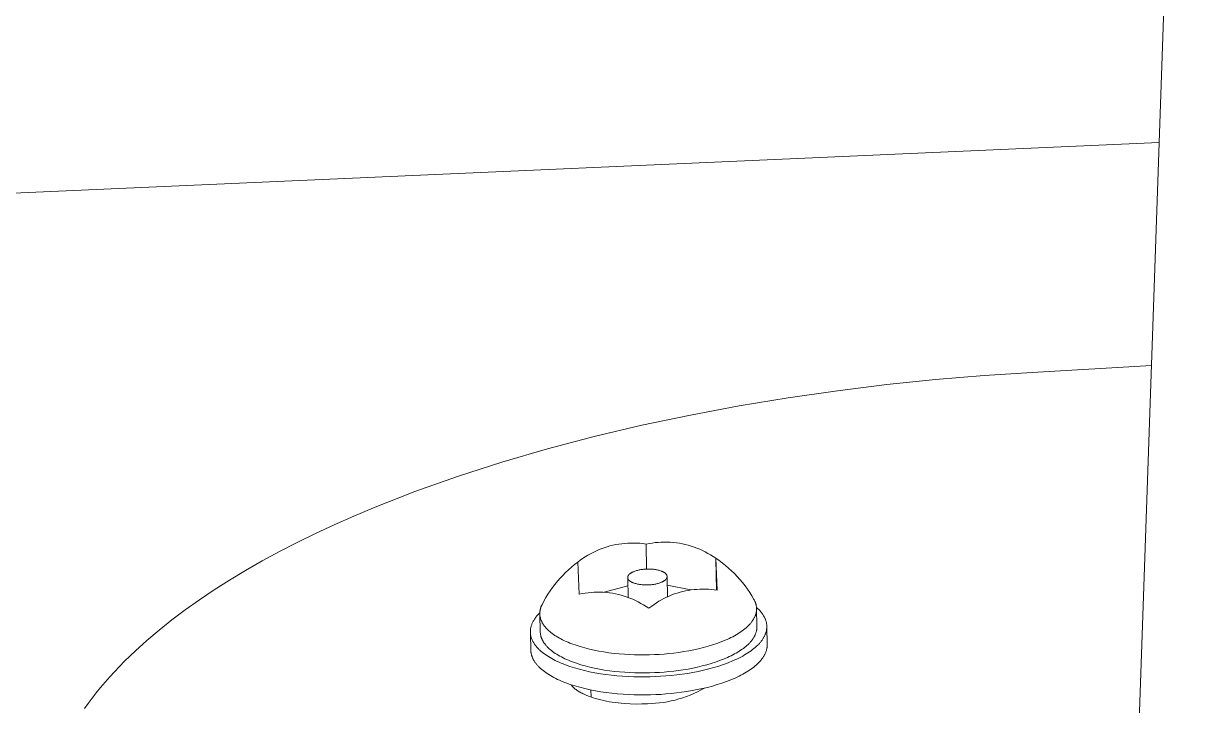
# Model space of a CAD drawing. Header units: millimetres. Extents: x 492 to 7139, y 278 to 5201.
# Drawn here: x 6193.2 to 6249.3, y 2867.3 to 2900.1 of the extents above; entities that cross this region are included whole.
import ezdxf

# ---------------------------------------------------------------- set-up
doc = ezdxf.new("R2010")
doc.units = ezdxf.units.MM
doc.layers.add('ZANO_R', color=7, linetype='Continuous', lineweight=0)

msp = doc.modelspace()

# ---------------------------------------------------------------- linework, layer by layer
at = {"layer": 'ZANO_R'}
for p, q in [((6246.668, 2861.197), (6255.85, 3128.164)), ((6247.809, 2894.388), (5932.98, 2880.46)), ((6247.44, 2883.658), (6241.698, 2883.333)), ((6239.393, 2883.182), (6237.06, 2882.986)), ((6241.698, 2883.333), (6239.393, 2883.182)), ((6234.709, 2882.744), (6232.345, 2882.453)), ((6237.06, 2882.986), (6234.709, 2882.744)), ((6229.977, 2882.114), (6227.614, 2881.724)), ((6232.345, 2882.453), (6229.977, 2882.114)), ((6227.614, 2881.724), (6225.265, 2881.284)), ((6222.939, 2880.793), (6220.647, 2880.252)), ((6225.265, 2881.284), (6222.939, 2880.793)), ((6220.647, 2880.252), (6218.398, 2879.66)), ((6218.398, 2879.66), (6216.202, 2879.021)), ((6216.202, 2879.021), (6214.07, 2878.333)), ((6214.07, 2878.333), (6212.01, 2877.6)), ((6212.01, 2877.6), (6210.032, 2876.824)), ((6209.077, 2876.421), (6208.145, 2876.008)), ((6210.032, 2876.824), (6209.077, 2876.421)), ((6208.145, 2876.008), (6207.238, 2875.585)), ((6207.238, 2875.585), (6206.357, 2875.154)), ((6205.503, 2874.714), (6204.676, 2874.265)), ((6206.357, 2875.154), (6205.503, 2874.714)), ((6220.456, 2874.608), (6220.585, 2874.676)), ((6220.585, 2874.676), (6220.716, 2874.739)), ((6220.716, 2874.739), (6220.849, 2874.797)), ((6220.849, 2874.797), (6220.984, 2874.851)), ((6220.984, 2874.851), (6221.121, 2874.901)), ((6221.121, 2874.901), (6221.259, 2874.945)), ((6221.259, 2874.945), (6221.399, 2874.985)), ((6221.399, 2874.985), (6221.54, 2875.02)), ((6221.54, 2875.02), (6221.682, 2875.05)), ((6221.682, 2875.05), (6221.825, 2875.075)), ((6221.825, 2875.075), (6221.969, 2875.095)), ((6221.969, 2875.095), (6222.114, 2875.111)), ((6222.114, 2875.111), (6222.259, 2875.121)), ((6222.259, 2875.121), (6222.404, 2875.127)), ((6222.404, 2875.127), (6222.549, 2875.127)), ((6222.549, 2875.127), (6222.695, 2875.122)), ((6222.695, 2875.122), (6222.84, 2875.113)), ((6222.84, 2875.113), (6222.984, 2875.098)), ((6222.984, 2875.098), (6223.06, 2875.086)), ((6223.06, 2875.086), (6223.135, 2875.071)), ((6223.135, 2875.071), (6223.279, 2875.1)), ((6223.163, 2873.874), (6223.135, 2875.071)), ((6223.279, 2875.1), (6223.423, 2875.124)), ((6223.423, 2875.124), (6223.568, 2875.144)), ((6223.568, 2875.144), (6223.714, 2875.158)), ((6223.714, 2875.158), (6223.861, 2875.167)), ((6223.861, 2875.167), (6224.007, 2875.171)), ((6224.007, 2875.171), (6224.154, 2875.17)), ((6224.154, 2875.17), (6224.3, 2875.163)), ((6224.3, 2875.163), (6224.446, 2875.152)), ((6224.446, 2875.152), (6224.592, 2875.135)), ((6224.592, 2875.135), (6224.737, 2875.114)), ((6224.737, 2875.114), (6224.881, 2875.087)), ((6224.881, 2875.087), (6225.024, 2875.056)), ((6225.024, 2875.056), (6225.166, 2875.019)), ((6225.166, 2875.019), (6225.306, 2874.978)), ((6225.306, 2874.978), (6225.445, 2874.932)), ((6225.445, 2874.932), (6225.583, 2874.88)), ((6225.583, 2874.88), (6225.718, 2874.825)), ((6225.718, 2874.825), (6225.852, 2874.764)), ((6225.852, 2874.764), (6225.983, 2874.699)), ((6225.983, 2874.699), (6226.112, 2874.629)), ((6226.112, 2874.629), (6226.238, 2874.555)), ((6204.676, 2874.265), (6203.877, 2873.81)), ((6219.55, 2873.967), (6219.698, 2874.09)), ((6219.698, 2874.09), (6219.851, 2874.207)), ((6219.851, 2874.207), (6219.966, 2874.296)), ((6219.914, 2872.665), (6219.851, 2874.207)), ((6219.966, 2874.296), (6220.085, 2874.38)), ((6220.085, 2874.38), (6220.206, 2874.46)), ((6220.206, 2874.46), (6220.33, 2874.536)), ((6220.33, 2874.536), (6220.456, 2874.608)), ((6226.238, 2874.555), (6226.362, 2874.476)), ((6226.362, 2874.476), (6226.483, 2874.394)), ((6226.483, 2874.394), (6226.644, 2874.283)), ((6226.483, 2874.394), (6226.548, 2872.852)), ((6226.519, 2872.858), (6226.484, 2874.37)), ((6226.644, 2874.283), (6226.801, 2874.168)), ((6226.801, 2874.168), (6226.953, 2874.047)), ((6203.877, 2873.81), (6203.107, 2873.347)), ((6218.998, 2873.43), (6219.129, 2873.571)), ((6219.129, 2873.571), (6219.265, 2873.708)), ((6219.265, 2873.708), (6219.405, 2873.84)), ((6219.405, 2873.84), (6219.55, 2873.967)), ((6222.253, 2873.49), (6222.254, 2873.494)), ((6222.254, 2873.499), (6222.255, 2873.503)), ((6222.254, 2873.494), (6222.254, 2873.499)), ((6222.255, 2873.503), (6222.256, 2873.508)), ((6222.256, 2873.508), (6222.257, 2873.512)), ((6222.257, 2873.512), (6222.258, 2873.517)), ((6222.258, 2873.517), (6222.26, 2873.521)), ((6222.26, 2873.521), (6222.261, 2873.526)), ((6222.261, 2873.526), (6222.263, 2873.53)), ((6222.263, 2873.53), (6222.264, 2873.535)), ((6222.264, 2873.535), (6222.266, 2873.539)), ((6222.266, 2873.539), (6222.268, 2873.544)), ((6222.268, 2873.544), (6222.271, 2873.548)), ((6222.271, 2873.548), (6222.273, 2873.553)), ((6222.273, 2873.553), (6222.275, 2873.558)), ((6222.275, 2873.558), (6222.278, 2873.562)), ((6222.278, 2873.562), (6222.281, 2873.567)), ((6222.281, 2873.567), (6222.284, 2873.571)), ((6222.284, 2873.571), (6222.287, 2873.576)), ((6222.287, 2873.576), (6222.29, 2873.58)), ((6222.29, 2873.58), (6222.293, 2873.585)), ((6222.293, 2873.585), (6222.297, 2873.59)), ((6222.297, 2873.59), (6222.3, 2873.594)), ((6222.3, 2873.594), (6222.304, 2873.599)), ((6222.304, 2873.599), (6222.308, 2873.603)), ((6222.308, 2873.603), (6222.312, 2873.608)), ((6222.312, 2873.608), (6222.316, 2873.612)), ((6222.316, 2873.612), (6222.321, 2873.617)), ((6222.321, 2873.617), (6222.325, 2873.622)), ((6222.325, 2873.622), (6222.335, 2873.631)), ((6222.335, 2873.631), (6222.345, 2873.64)), ((6222.345, 2873.64), (6222.355, 2873.649)), ((6222.355, 2873.649), (6222.367, 2873.657)), ((6222.367, 2873.657), (6222.378, 2873.666)), ((6222.378, 2873.666), (6222.391, 2873.675)), ((6222.391, 2873.675), (6222.404, 2873.683)), ((6222.404, 2873.683), (6222.417, 2873.692)), ((6222.417, 2873.692), (6222.431, 2873.7)), ((6222.431, 2873.7), (6222.446, 2873.709)), ((6222.446, 2873.709), (6222.461, 2873.717)), ((6222.461, 2873.717), (6222.477, 2873.725)), ((6222.477, 2873.725), (6222.493, 2873.732)), ((6222.493, 2873.732), (6222.509, 2873.74)), ((6222.509, 2873.74), (6222.526, 2873.748)), ((6222.526, 2873.748), (6222.562, 2873.762)), ((6222.562, 2873.762), (6222.599, 2873.776)), ((6222.599, 2873.776), (6222.637, 2873.788)), ((6222.637, 2873.788), (6222.677, 2873.801)), ((6222.677, 2873.801), (6222.717, 2873.812)), ((6222.717, 2873.812), (6222.759, 2873.822)), ((6222.759, 2873.822), (6222.801, 2873.831)), ((6222.801, 2873.831), (6222.844, 2873.84)), ((6222.844, 2873.84), (6222.888, 2873.847)), ((6222.888, 2873.847), (6222.931, 2873.854)), ((6222.931, 2873.854), (6222.975, 2873.859)), ((6222.975, 2873.859), (6223.018, 2873.864)), ((6223.018, 2873.864), (6223.061, 2873.868)), ((6223.061, 2873.868), (6223.104, 2873.871)), ((6223.104, 2873.871), (6223.146, 2873.873)), ((6223.146, 2873.873), (6223.188, 2873.875)), ((6223.188, 2873.875), (6223.231, 2873.876)), ((6223.231, 2873.876), (6223.275, 2873.876)), ((6223.275, 2873.876), (6223.319, 2873.875)), ((6223.319, 2873.875), (6223.363, 2873.873)), ((6223.363, 2873.873), (6223.408, 2873.87)), ((6223.408, 2873.87), (6223.453, 2873.867)), ((6223.453, 2873.867), (6223.498, 2873.862)), ((6223.498, 2873.862), (6223.542, 2873.857)), ((6223.542, 2873.857), (6223.586, 2873.85)), ((6223.586, 2873.85), (6223.63, 2873.843)), ((6223.63, 2873.843), (6223.672, 2873.834)), ((6223.672, 2873.834), (6223.714, 2873.825)), ((6223.714, 2873.825), (6223.754, 2873.815)), ((6223.754, 2873.815), (6223.793, 2873.804)), ((6223.793, 2873.804), (6223.831, 2873.792)), ((6223.831, 2873.792), (6223.866, 2873.779)), ((6223.866, 2873.779), (6223.884, 2873.772)), ((6223.884, 2873.772), (6223.9, 2873.765)), ((6223.9, 2873.765), (6223.917, 2873.758)), ((6223.917, 2873.758), (6223.932, 2873.751)), ((6223.932, 2873.751), (6223.947, 2873.744)), ((6223.947, 2873.744), (6223.962, 2873.736)), ((6223.962, 2873.736), (6223.976, 2873.729)), ((6223.976, 2873.729), (6223.99, 2873.721)), ((6223.99, 2873.721), (6224.003, 2873.713)), ((6224.003, 2873.713), (6224.015, 2873.705)), ((6224.015, 2873.705), (6224.027, 2873.697)), ((6224.027, 2873.697), (6224.039, 2873.689)), ((6224.039, 2873.689), (6224.049, 2873.681)), ((6224.049, 2873.681), (6224.06, 2873.672)), ((6224.06, 2873.672), (6224.069, 2873.664)), ((6224.069, 2873.664), (6224.074, 2873.66)), ((6224.074, 2873.66), (6224.078, 2873.655)), ((6224.078, 2873.655), (6224.083, 2873.651)), ((6224.083, 2873.651), (6224.087, 2873.647)), ((6224.087, 2873.647), (6224.091, 2873.643)), ((6224.091, 2873.643), (6224.095, 2873.638)), ((6224.095, 2873.638), (6224.098, 2873.634)), ((6224.098, 2873.634), (6224.102, 2873.63)), ((6224.102, 2873.63), (6224.105, 2873.625)), ((6224.105, 2873.625), (6224.109, 2873.621)), ((6224.109, 2873.621), (6224.112, 2873.617)), ((6224.112, 2873.617), (6224.115, 2873.612)), ((6224.115, 2873.612), (6224.118, 2873.608)), ((6224.118, 2873.608), (6224.12, 2873.604)), ((6224.12, 2873.604), (6224.123, 2873.599)), ((6224.123, 2873.599), (6224.125, 2873.595)), ((6224.125, 2873.595), (6224.128, 2873.591)), ((6224.128, 2873.591), (6224.13, 2873.586)), ((6224.13, 2873.586), (6224.132, 2873.582)), ((6224.132, 2873.582), (6224.134, 2873.578)), ((6224.134, 2873.578), (6224.136, 2873.574)), ((6224.136, 2873.574), (6224.137, 2873.569)), ((6224.137, 2873.569), (6224.139, 2873.565)), ((6224.139, 2873.565), (6224.14, 2873.561)), ((6224.14, 2873.561), (6224.141, 2873.556)), ((6224.141, 2873.556), (6224.143, 2873.552)), ((6224.143, 2873.552), (6224.144, 2873.548)), ((6224.144, 2873.548), (6224.144, 2873.544)), ((6224.144, 2873.544), (6224.145, 2873.54)), ((6224.145, 2873.54), (6224.146, 2873.535)), ((6224.146, 2873.492), (6224.145, 2873.488)), ((6224.146, 2873.535), (6224.146, 2873.531)), ((6224.146, 2873.531), (6224.147, 2873.527)), ((6224.147, 2873.497), (6224.146, 2873.492)), ((6224.147, 2873.527), (6224.147, 2873.523)), ((6224.147, 2873.523), (6224.147, 2873.518)), ((6224.147, 2873.518), (6224.147, 2873.514)), ((6224.147, 2873.514), (6224.147, 2873.51)), ((6224.147, 2873.51), (6224.147, 2873.505)), ((6224.147, 2873.505), (6224.147, 2873.501)), ((6224.147, 2873.501), (6224.147, 2873.497)), ((6224.148, 2873.501), (6224.17, 2872.529)), ((6226.953, 2874.047), (6227.102, 2873.922)), ((6227.102, 2873.922), (6227.246, 2873.791)), ((6227.246, 2873.791), (6227.386, 2873.655)), ((6227.386, 2873.655), (6227.521, 2873.515)), ((6227.521, 2873.515), (6227.651, 2873.37)), ((6203.107, 2873.347), (6202.367, 2872.877)), ((6218.523, 2872.824), (6218.634, 2872.982)), ((6218.634, 2872.982), (6218.75, 2873.135)), ((6218.75, 2873.135), (6218.872, 2873.285)), ((6218.872, 2873.285), (6218.998, 2873.43)), ((6221.125, 2872.763), (6222.262, 2873.062)), ((6222.252, 2873.481), (6222.253, 2873.486)), ((6222.252, 2873.477), (6222.252, 2873.481)), ((6222.252, 2873.473), (6222.252, 2873.477)), ((6222.252, 2873.468), (6222.252, 2873.473)), ((6222.252, 2873.464), (6222.252, 2873.468)), ((6222.253, 2873.46), (6222.252, 2873.464)), ((6222.253, 2873.486), (6222.253, 2873.49)), ((6222.253, 2873.456), (6222.253, 2873.46)), ((6222.254, 2873.451), (6222.253, 2873.456)), ((6222.275, 2872.495), (6222.253, 2873.451)), ((6222.254, 2873.447), (6222.254, 2873.451)), ((6222.255, 2873.443), (6222.254, 2873.447)), ((6222.256, 2873.439), (6222.255, 2873.443)), ((6222.257, 2873.434), (6222.256, 2873.439)), ((6222.258, 2873.43), (6222.257, 2873.434)), ((6222.259, 2873.426), (6222.258, 2873.43)), ((6222.261, 2873.422), (6222.259, 2873.426)), ((6222.262, 2873.417), (6222.261, 2873.422)), ((6222.264, 2873.413), (6222.262, 2873.417)), ((6222.266, 2873.409), (6222.264, 2873.413)), ((6222.268, 2873.404), (6222.266, 2873.409)), ((6222.27, 2873.4), (6222.268, 2873.404)), ((6222.272, 2873.396), (6222.27, 2873.4)), ((6222.274, 2873.392), (6222.272, 2873.396)), ((6222.277, 2873.387), (6222.274, 2873.392)), ((6222.279, 2873.383), (6222.277, 2873.387)), ((6222.282, 2873.379), (6222.279, 2873.383)), ((6222.285, 2873.374), (6222.282, 2873.379)), ((6222.288, 2873.37), (6222.285, 2873.374)), ((6222.291, 2873.366), (6222.288, 2873.37)), ((6222.294, 2873.361), (6222.291, 2873.366)), ((6222.298, 2873.357), (6222.294, 2873.361)), ((6222.301, 2873.353), (6222.298, 2873.357)), ((6222.305, 2873.348), (6222.301, 2873.353)), ((6222.309, 2873.344), (6222.305, 2873.348)), ((6222.313, 2873.34), (6222.309, 2873.344)), ((6222.317, 2873.336), (6222.313, 2873.34)), ((6222.321, 2873.331), (6222.317, 2873.336)), ((6222.326, 2873.327), (6222.321, 2873.331)), ((6222.33, 2873.323), (6222.326, 2873.327)), ((6222.34, 2873.314), (6222.33, 2873.323)), ((6222.35, 2873.306), (6222.34, 2873.314)), ((6222.361, 2873.298), (6222.35, 2873.306)), ((6222.372, 2873.29), (6222.361, 2873.298)), ((6222.384, 2873.281), (6222.372, 2873.29)), ((6222.397, 2873.273), (6222.384, 2873.281)), ((6222.41, 2873.266), (6222.397, 2873.273)), ((6222.423, 2873.258), (6222.41, 2873.266)), ((6222.437, 2873.25), (6222.423, 2873.258)), ((6222.452, 2873.243), (6222.437, 2873.25)), ((6222.467, 2873.235), (6222.452, 2873.243)), ((6222.483, 2873.228), (6222.467, 2873.235)), ((6222.499, 2873.221), (6222.483, 2873.228)), ((6222.516, 2873.214), (6222.499, 2873.221)), ((6222.533, 2873.208), (6222.516, 2873.214)), ((6222.569, 2873.195), (6222.533, 2873.208)), ((6222.606, 2873.183), (6222.569, 2873.195)), ((6222.645, 2873.172), (6222.606, 2873.183)), ((6222.686, 2873.162), (6222.645, 2873.172)), ((6222.727, 2873.152), (6222.686, 2873.162)), ((6222.77, 2873.144), (6222.727, 2873.152)), ((6222.813, 2873.136), (6222.77, 2873.144)), ((6222.857, 2873.13), (6222.813, 2873.136)), ((6222.902, 2873.124), (6222.857, 2873.13)), ((6222.946, 2873.12), (6222.902, 2873.124)), ((6222.991, 2873.116), (6222.946, 2873.12)), ((6223.036, 2873.114), (6222.991, 2873.116)), ((6223.081, 2873.112), (6223.036, 2873.114)), ((6223.125, 2873.111), (6223.081, 2873.112)), ((6223.168, 2873.111), (6223.125, 2873.111)), ((6223.211, 2873.112), (6223.168, 2873.111)), ((6223.254, 2873.113), (6223.211, 2873.112)), ((6223.296, 2873.115), (6223.254, 2873.113)), ((6223.338, 2873.119), (6223.296, 2873.115)), ((6223.382, 2873.122), (6223.338, 2873.119)), ((6223.425, 2873.127), (6223.382, 2873.122)), ((6223.468, 2873.133), (6223.425, 2873.127)), ((6223.512, 2873.139), (6223.468, 2873.133)), ((6223.555, 2873.147), (6223.512, 2873.139)), ((6223.598, 2873.155), (6223.555, 2873.147)), ((6223.641, 2873.165), (6223.598, 2873.155)), ((6223.682, 2873.175), (6223.641, 2873.165)), ((6223.723, 2873.186), (6223.682, 2873.175)), ((6223.763, 2873.198), (6223.723, 2873.186)), ((6223.801, 2873.211), (6223.763, 2873.198)), ((6223.838, 2873.225), (6223.801, 2873.211)), ((6223.873, 2873.239), (6223.838, 2873.225)), ((6223.89, 2873.247), (6223.873, 2873.239)), ((6223.907, 2873.254), (6223.89, 2873.247)), ((6223.923, 2873.262), (6223.907, 2873.254)), ((6223.939, 2873.27), (6223.923, 2873.262)), ((6223.954, 2873.278), (6223.939, 2873.27)), ((6223.968, 2873.286), (6223.954, 2873.278)), ((6223.982, 2873.295), (6223.968, 2873.286)), ((6223.996, 2873.303), (6223.982, 2873.295)), ((6224.009, 2873.312), (6223.996, 2873.303)), ((6224.021, 2873.32), (6224.009, 2873.312)), ((6224.033, 2873.329), (6224.021, 2873.32)), ((6224.044, 2873.338), (6224.033, 2873.329)), ((6224.055, 2873.347), (6224.044, 2873.338)), ((6224.065, 2873.356), (6224.055, 2873.347)), ((6224.074, 2873.365), (6224.065, 2873.356)), ((6224.079, 2873.37), (6224.074, 2873.365)), ((6224.083, 2873.374), (6224.079, 2873.37)), ((6224.088, 2873.379), (6224.083, 2873.374)), ((6224.092, 2873.383), (6224.088, 2873.379)), ((6224.096, 2873.388), (6224.092, 2873.383)), ((6224.099, 2873.392), (6224.096, 2873.388)), ((6224.103, 2873.397), (6224.099, 2873.392)), ((6224.106, 2873.402), (6224.103, 2873.397)), ((6224.11, 2873.406), (6224.106, 2873.402)), ((6224.113, 2873.411), (6224.11, 2873.406)), ((6224.116, 2873.415), (6224.113, 2873.411)), ((6224.119, 2873.42), (6224.116, 2873.415)), ((6224.122, 2873.425), (6224.119, 2873.42)), ((6224.124, 2873.429), (6224.122, 2873.425)), ((6224.127, 2873.434), (6224.124, 2873.429)), ((6224.129, 2873.438), (6224.127, 2873.434)), ((6224.131, 2873.443), (6224.129, 2873.438)), ((6224.133, 2873.447), (6224.131, 2873.443)), ((6224.135, 2873.452), (6224.133, 2873.447)), ((6224.137, 2873.456), (6224.135, 2873.452)), ((6224.138, 2873.461), (6224.137, 2873.456)), ((6224.14, 2873.465), (6224.138, 2873.461)), ((6224.141, 2873.47), (6224.14, 2873.465)), ((6224.142, 2873.474), (6224.141, 2873.47)), ((6224.144, 2873.479), (6224.142, 2873.474)), ((6224.145, 2873.488), (6224.144, 2873.483)), ((6224.144, 2873.483), (6224.144, 2873.479)), ((6224.157, 2873.104), (6225.294, 2872.874)), ((6227.651, 2873.37), (6227.777, 2873.221)), ((6227.777, 2873.221), (6227.897, 2873.068)), ((6227.897, 2873.068), (6228.012, 2872.911)), ((6201.657, 2872.401), (6200.978, 2871.919)), ((6202.367, 2872.877), (6201.657, 2872.401)), ((6218.221, 2872.331), (6218.316, 2872.499)), ((6218.316, 2872.499), (6218.417, 2872.663)), ((6218.417, 2872.663), (6218.523, 2872.824)), ((6220.058, 2872.695), (6219.914, 2872.665)), ((6220.202, 2872.719), (6220.058, 2872.695)), ((6220.348, 2872.738), (6220.202, 2872.719)), ((6220.494, 2872.752), (6220.348, 2872.738)), ((6220.64, 2872.761), (6220.494, 2872.752)), ((6220.786, 2872.765), (6220.64, 2872.761)), ((6220.933, 2872.764), (6220.786, 2872.765)), ((6221.079, 2872.758), (6220.933, 2872.764)), ((6221.226, 2872.746), (6221.079, 2872.758)), ((6221.371, 2872.73), (6221.226, 2872.746)), ((6221.516, 2872.708), (6221.371, 2872.73)), ((6221.66, 2872.682), (6221.516, 2872.708)), ((6221.804, 2872.65), (6221.66, 2872.682)), ((6221.946, 2872.614), (6221.804, 2872.65)), ((6222.086, 2872.572), (6221.946, 2872.614)), ((6222.225, 2872.526), (6222.086, 2872.572)), ((6222.363, 2872.475), (6222.225, 2872.526)), ((6222.498, 2872.419), (6222.363, 2872.475)), ((6222.632, 2872.358), (6222.498, 2872.419)), ((6223.875, 2872.393), (6223.755, 2872.324)), ((6223.997, 2872.458), (6223.875, 2872.393)), ((6224.121, 2872.519), (6223.997, 2872.458)), ((6224.247, 2872.575), (6224.121, 2872.519)), ((6224.375, 2872.628), (6224.247, 2872.575)), ((6224.504, 2872.676), (6224.375, 2872.628)), ((6224.635, 2872.719), (6224.504, 2872.676)), ((6224.768, 2872.759), (6224.635, 2872.719)), ((6224.902, 2872.793), (6224.768, 2872.759)), ((6225.036, 2872.823), (6224.902, 2872.793)), ((6225.172, 2872.849), (6225.036, 2872.823)), ((6225.309, 2872.87), (6225.172, 2872.849)), ((6225.446, 2872.887), (6225.309, 2872.87)), ((6225.584, 2872.899), (6225.446, 2872.887)), ((6225.722, 2872.906), (6225.584, 2872.899)), ((6225.86, 2872.908), (6225.722, 2872.906)), ((6225.998, 2872.906), (6225.86, 2872.908)), ((6226.136, 2872.9), (6225.998, 2872.906)), ((6226.274, 2872.888), (6226.136, 2872.9)), ((6226.411, 2872.872), (6226.274, 2872.888)), ((6226.548, 2872.852), (6226.411, 2872.872)), ((6228.012, 2872.911), (6228.121, 2872.75)), ((6228.121, 2872.75), (6228.225, 2872.585)), ((6228.225, 2872.585), (6228.324, 2872.417)), ((6228.324, 2872.417), (6228.335, 2872.398)), ((6228.335, 2872.398), (6228.345, 2872.378)), ((6228.345, 2872.378), (6228.355, 2872.358)), ((6200.978, 2871.919), (6200.33, 2871.433)), ((6218.028, 2871.792), (6218.03, 2871.81)), ((6218.03, 2871.81), (6218.031, 2871.827)), ((6218.031, 2871.827), (6218.033, 2871.845)), ((6218.033, 2871.845), (6218.036, 2871.862)), ((6218.036, 2871.862), (6218.038, 2871.88)), ((6218.038, 2871.88), (6218.041, 2871.897)), ((6218.041, 2871.897), (6218.044, 2871.915)), ((6218.044, 2871.915), (6218.048, 2871.932)), ((6218.048, 2871.932), (6218.052, 2871.949)), ((6218.052, 2871.949), (6218.056, 2871.966)), ((6218.056, 2871.966), (6218.061, 2871.983)), ((6218.061, 2871.983), (6218.066, 2872)), ((6218.066, 2872), (6218.071, 2872.017)), ((6218.071, 2872.017), (6218.077, 2872.033)), ((6218.077, 2872.033), (6218.082, 2872.05)), ((6218.082, 2872.05), (6218.089, 2872.066)), ((6218.089, 2872.066), (6218.095, 2872.082)), ((6218.095, 2872.082), (6218.102, 2872.098)), ((6218.102, 2872.098), (6218.109, 2872.114)), ((6218.109, 2872.114), (6218.116, 2872.13)), ((6218.116, 2872.13), (6218.124, 2872.145)), ((6218.124, 2872.145), (6218.132, 2872.161)), ((6218.132, 2872.161), (6218.221, 2872.331)), ((6222.763, 2872.293), (6222.632, 2872.358)), ((6222.892, 2872.223), (6222.763, 2872.293)), ((6223.018, 2872.149), (6222.892, 2872.223)), ((6223.142, 2872.07), (6223.018, 2872.149)), ((6223.263, 2871.988), (6223.142, 2872.07)), ((6223.411, 2872.094), (6223.263, 2871.988)), ((6223.523, 2872.174), (6223.411, 2872.094)), ((6223.638, 2872.251), (6223.523, 2872.174)), ((6223.755, 2872.324), (6223.638, 2872.251)), ((6228.355, 2872.358), (6228.365, 2872.338)), ((6228.365, 2872.338), (6228.374, 2872.317)), ((6228.374, 2872.317), (6228.382, 2872.297)), ((6228.382, 2872.297), (6228.391, 2872.276)), ((6228.391, 2872.276), (6228.398, 2872.254)), ((6228.398, 2872.254), (6228.406, 2872.233)), ((6228.406, 2872.233), (6228.412, 2872.212)), ((6228.412, 2872.212), (6228.418, 2872.19)), ((6228.418, 2872.19), (6228.424, 2872.168)), ((6228.424, 2872.168), (6228.429, 2872.146)), ((6228.429, 2872.146), (6228.434, 2872.124)), ((6228.434, 2872.124), (6228.438, 2872.102)), ((6228.438, 2871.819), (6228.434, 2871.794)), ((6228.438, 2872.102), (6228.441, 2872.08)), ((6228.442, 2871.843), (6228.438, 2871.819)), ((6228.441, 2872.08), (6228.444, 2872.057)), ((6228.445, 2871.867), (6228.442, 2871.843)), ((6228.444, 2872.057), (6228.447, 2872.034)), ((6228.447, 2871.892), (6228.445, 2871.867)), ((6228.447, 2872.034), (6228.449, 2872.01)), ((6228.447, 2872.031), (6228.501, 2871.982)), ((6228.449, 2871.916), (6228.447, 2871.892)), ((6228.449, 2872.01), (6228.45, 2871.987)), ((6228.45, 2871.939), (6228.449, 2871.916)), ((6228.45, 2871.987), (6228.45, 2871.963)), ((6228.45, 2871.98), (6228.47, 2871.114)), ((6228.45, 2871.963), (6228.45, 2871.939)), ((6228.501, 2871.982), (6228.552, 2871.932)), ((6228.552, 2871.932), (6228.576, 2871.907)), ((6228.576, 2871.907), (6228.599, 2871.883)), ((6228.599, 2871.883), (6228.622, 2871.858)), ((6228.622, 2871.858), (6228.644, 2871.833)), ((6228.644, 2871.833), (6228.665, 2871.808)), ((6200.33, 2871.433), (6199.714, 2870.941)), ((6217.65, 2871.24), (6217.664, 2871.273)), ((6217.664, 2871.273), (6217.679, 2871.306)), ((6217.679, 2871.306), (6217.696, 2871.339)), ((6217.696, 2871.339), (6217.714, 2871.372)), ((6217.714, 2871.372), (6217.733, 2871.405)), ((6217.733, 2871.405), (6217.753, 2871.438)), ((6217.753, 2871.438), (6217.775, 2871.471)), ((6217.775, 2871.471), (6217.798, 2871.504)), ((6217.798, 2871.504), (6217.822, 2871.537)), ((6217.822, 2871.537), (6217.847, 2871.57)), ((6217.847, 2871.57), (6217.874, 2871.603)), ((6217.874, 2871.603), (6217.902, 2871.636)), ((6217.902, 2871.636), (6217.931, 2871.669)), ((6217.931, 2871.669), (6217.962, 2871.702)), ((6217.962, 2871.702), (6217.994, 2871.735)), ((6217.994, 2871.735), (6218.027, 2871.768)), ((6218.047, 2870.851), (6218.026, 2871.712)), ((6218.027, 2871.757), (6218.028, 2871.775)), ((6218.027, 2871.74), (6218.027, 2871.757)), ((6218.027, 2871.722), (6218.027, 2871.74)), ((6218.027, 2871.705), (6218.027, 2871.722)), ((6218.028, 2871.688), (6218.027, 2871.705)), ((6218.028, 2871.775), (6218.028, 2871.792)), ((6218.029, 2871.67), (6218.028, 2871.688)), ((6218.031, 2871.653), (6218.029, 2871.67)), ((6218.032, 2871.636), (6218.031, 2871.653)), ((6218.034, 2871.619), (6218.032, 2871.636)), ((6218.038, 2871.595), (6218.034, 2871.619)), ((6218.042, 2871.572), (6218.038, 2871.595)), ((6218.047, 2871.549), (6218.042, 2871.572)), ((6218.053, 2871.526), (6218.047, 2871.549)), ((6218.059, 2871.502), (6218.053, 2871.526)), ((6218.066, 2871.479), (6218.059, 2871.502)), ((6218.074, 2871.455), (6218.066, 2871.479)), ((6218.082, 2871.432), (6218.074, 2871.455)), ((6218.091, 2871.408), (6218.082, 2871.432)), ((6218.101, 2871.384), (6218.091, 2871.408)), ((6218.111, 2871.361), (6218.101, 2871.384)), ((6218.123, 2871.337), (6218.111, 2871.361)), ((6218.135, 2871.313), (6218.123, 2871.337)), ((6218.147, 2871.289), (6218.135, 2871.313)), ((6218.161, 2871.266), (6218.147, 2871.289)), ((6218.175, 2871.242), (6218.161, 2871.266)), ((6228.165, 2871.269), (6228.143, 2871.244)), ((6228.186, 2871.294), (6228.165, 2871.269)), ((6228.206, 2871.32), (6228.186, 2871.294)), ((6228.225, 2871.345), (6228.206, 2871.32)), ((6228.243, 2871.37), (6228.225, 2871.345)), ((6228.261, 2871.395), (6228.243, 2871.37)), ((6228.277, 2871.421), (6228.261, 2871.395)), ((6228.293, 2871.446), (6228.277, 2871.421)), ((6228.308, 2871.471), (6228.293, 2871.446)), ((6228.323, 2871.496), (6228.308, 2871.471)), ((6228.336, 2871.521), (6228.323, 2871.496)), ((6228.349, 2871.546), (6228.336, 2871.521)), ((6228.361, 2871.571), (6228.349, 2871.546)), ((6228.372, 2871.596), (6228.361, 2871.571)), ((6228.382, 2871.621), (6228.372, 2871.596)), ((6228.392, 2871.646), (6228.382, 2871.621)), ((6228.401, 2871.671), (6228.392, 2871.646)), ((6228.409, 2871.696), (6228.401, 2871.671)), ((6228.416, 2871.721), (6228.409, 2871.696)), ((6228.423, 2871.745), (6228.416, 2871.721)), ((6228.429, 2871.77), (6228.423, 2871.745)), ((6228.434, 2871.794), (6228.429, 2871.77)), ((6228.665, 2871.808), (6228.685, 2871.783)), ((6228.685, 2871.783), (6228.704, 2871.758)), ((6228.704, 2871.758), (6228.723, 2871.733)), ((6228.723, 2871.733), (6228.74, 2871.708)), ((6228.74, 2871.708), (6228.757, 2871.683)), ((6228.757, 2871.683), (6228.773, 2871.658)), ((6228.773, 2871.658), (6228.789, 2871.632)), ((6228.789, 2871.632), (6228.804, 2871.607)), ((6228.804, 2871.607), (6228.817, 2871.582)), ((6228.817, 2871.582), (6228.831, 2871.557)), ((6228.831, 2871.557), (6228.843, 2871.532)), ((6228.843, 2871.532), (6228.854, 2871.507)), ((6228.854, 2871.507), (6228.865, 2871.482)), ((6228.865, 2871.482), (6228.875, 2871.457)), ((6228.875, 2871.457), (6228.885, 2871.432)), ((6228.885, 2871.432), (6228.894, 2871.408)), ((6228.894, 2871.408), (6228.901, 2871.383)), ((6228.901, 2871.383), (6228.909, 2871.358)), ((6228.909, 2871.358), (6228.915, 2871.333)), ((6228.915, 2871.333), (6228.921, 2871.309)), ((6228.921, 2871.309), (6228.926, 2871.284)), ((6228.926, 2871.284), (6228.931, 2871.26)), ((6228.931, 2871.26), (6228.935, 2871.235)), ((6199.714, 2870.941), (6199.13, 2870.446)), ((6217.573, 2870.886), (6217.574, 2870.917)), ((6217.573, 2870.855), (6217.573, 2870.886)), ((6217.573, 2870.824), (6217.573, 2870.855)), ((6217.575, 2870.793), (6217.573, 2870.824)), ((6217.574, 2870.917), (6217.577, 2870.949)), ((6217.593, 2869.973), (6217.574, 2870.782)), ((6217.578, 2870.762), (6217.575, 2870.793)), ((6217.577, 2870.949), (6217.58, 2870.981)), ((6217.582, 2870.731), (6217.578, 2870.762)), ((6217.58, 2870.981), (6217.585, 2871.013)), ((6217.586, 2870.706), (6217.582, 2870.731)), ((6217.585, 2871.013), (6217.591, 2871.045)), ((6217.59, 2870.681), (6217.586, 2870.706)), ((6217.591, 2871.045), (6217.598, 2871.077)), ((6217.598, 2871.077), (6217.606, 2871.109)), ((6217.606, 2871.109), (6217.615, 2871.142)), ((6217.615, 2871.142), (6217.626, 2871.174)), ((6217.626, 2871.174), (6217.637, 2871.207)), ((6217.637, 2871.207), (6217.65, 2871.24)), ((6218.047, 2870.851), (6218.048, 2870.827)), ((6218.048, 2870.827), (6218.049, 2870.802)), ((6218.049, 2870.802), (6218.052, 2870.777)), ((6218.052, 2870.777), (6218.055, 2870.752)), ((6218.055, 2870.752), (6218.058, 2870.729)), ((6218.058, 2870.729), (6218.063, 2870.706)), ((6218.063, 2870.706), (6218.068, 2870.683)), ((6218.19, 2871.218), (6218.175, 2871.242)), ((6218.206, 2871.194), (6218.19, 2871.218)), ((6218.222, 2871.171), (6218.206, 2871.194)), ((6218.24, 2871.147), (6218.222, 2871.171)), ((6218.258, 2871.123), (6218.24, 2871.147)), ((6218.276, 2871.099), (6218.258, 2871.123)), ((6218.296, 2871.076), (6218.276, 2871.099)), ((6218.317, 2871.052), (6218.296, 2871.076)), ((6218.338, 2871.029), (6218.317, 2871.052)), ((6218.36, 2871.005), (6218.338, 2871.029)), ((6218.383, 2870.981), (6218.36, 2871.005)), ((6218.406, 2870.958), (6218.383, 2870.981)), ((6218.431, 2870.935), (6218.406, 2870.958)), ((6218.456, 2870.911), (6218.431, 2870.935)), ((6218.508, 2870.865), (6218.456, 2870.911)), ((6218.564, 2870.819), (6218.508, 2870.865)), ((6218.624, 2870.774), (6218.564, 2870.819)), ((6218.686, 2870.728), (6218.624, 2870.774)), ((6218.751, 2870.684), (6218.686, 2870.728)), ((6227.465, 2870.711), (6227.385, 2870.665)), ((6227.543, 2870.757), (6227.465, 2870.711)), ((6227.617, 2870.803), (6227.543, 2870.757)), ((6227.688, 2870.851), (6227.617, 2870.803)), ((6227.756, 2870.898), (6227.688, 2870.851)), ((6227.821, 2870.947), (6227.756, 2870.898)), ((6227.883, 2870.996), (6227.821, 2870.947)), ((6227.942, 2871.045), (6227.883, 2870.996)), ((6227.997, 2871.094), (6227.942, 2871.045)), ((6228.049, 2871.144), (6227.997, 2871.094)), ((6228.074, 2871.169), (6228.049, 2871.144)), ((6228.098, 2871.194), (6228.074, 2871.169)), ((6228.121, 2871.219), (6228.098, 2871.194)), ((6228.143, 2871.244), (6228.121, 2871.219)), ((6228.361, 2870.664), (6228.373, 2870.688)), ((6228.373, 2870.688), (6228.384, 2870.712)), ((6228.384, 2870.712), (6228.395, 2870.736)), ((6228.395, 2870.736), (6228.404, 2870.761)), ((6228.404, 2870.761), (6228.414, 2870.785)), ((6228.414, 2870.785), (6228.422, 2870.809)), ((6228.422, 2870.809), (6228.43, 2870.833)), ((6228.43, 2870.833), (6228.437, 2870.857)), ((6228.437, 2870.857), (6228.443, 2870.88)), ((6228.443, 2870.88), (6228.449, 2870.904)), ((6228.449, 2870.904), (6228.454, 2870.928)), ((6228.454, 2870.928), (6228.458, 2870.951)), ((6228.458, 2870.951), (6228.462, 2870.975)), ((6228.462, 2870.975), (6228.465, 2870.998)), ((6228.465, 2870.998), (6228.467, 2871.022)), ((6228.467, 2871.022), (6228.469, 2871.045)), ((6228.469, 2871.045), (6228.47, 2871.068)), ((6228.47, 2871.091), (6228.47, 2871.114)), ((6228.47, 2871.068), (6228.47, 2871.091)), ((6228.859, 2870.707), (6228.847, 2870.68)), ((6228.87, 2870.735), (6228.859, 2870.707)), ((6228.88, 2870.762), (6228.87, 2870.735)), ((6228.89, 2870.789), (6228.88, 2870.762)), ((6228.899, 2870.816), (6228.89, 2870.789)), ((6228.907, 2870.843), (6228.899, 2870.816)), ((6228.914, 2870.87), (6228.907, 2870.843)), ((6228.921, 2870.897), (6228.914, 2870.87)), ((6228.926, 2870.923), (6228.921, 2870.897)), ((6228.931, 2870.95), (6228.926, 2870.923)), ((6228.935, 2870.976), (6228.931, 2870.95)), ((6228.935, 2871.235), (6228.938, 2871.21)), ((6228.938, 2871.003), (6228.935, 2870.976)), ((6228.938, 2871.21), (6228.94, 2871.185)), ((6228.941, 2871.029), (6228.938, 2871.003)), ((6228.94, 2871.185), (6228.942, 2871.159)), ((6228.943, 2871.055), (6228.941, 2871.029)), ((6228.942, 2871.159), (6228.943, 2871.133)), ((6228.943, 2871.133), (6228.944, 2871.107)), ((6228.944, 2871.081), (6228.943, 2871.055)), ((6228.944, 2871.107), (6228.944, 2871.081)), ((6228.945, 2871.082), (6228.964, 2870.26)), ((6199.13, 2870.446), (6198.578, 2869.946)), ((6217.596, 2870.655), (6217.59, 2870.681)), ((6217.602, 2870.63), (6217.596, 2870.655)), ((6217.609, 2870.604), (6217.602, 2870.63)), ((6217.616, 2870.579), (6217.609, 2870.604)), ((6217.624, 2870.553), (6217.616, 2870.579)), ((6217.634, 2870.527), (6217.624, 2870.553)), ((6217.643, 2870.502), (6217.634, 2870.527)), ((6217.654, 2870.476), (6217.643, 2870.502)), ((6217.666, 2870.45), (6217.654, 2870.476)), ((6217.678, 2870.424), (6217.666, 2870.45)), ((6217.691, 2870.398), (6217.678, 2870.424)), ((6217.705, 2870.372), (6217.691, 2870.398)), ((6217.72, 2870.346), (6217.705, 2870.372)), ((6217.735, 2870.321), (6217.72, 2870.346)), ((6217.751, 2870.295), (6217.735, 2870.321)), ((6217.769, 2870.269), (6217.751, 2870.295)), ((6217.787, 2870.243), (6217.769, 2870.269)), ((6217.805, 2870.217), (6217.787, 2870.243)), ((6217.825, 2870.191), (6217.805, 2870.217)), ((6217.846, 2870.165), (6217.825, 2870.191)), ((6217.867, 2870.139), (6217.846, 2870.165)), ((6217.889, 2870.113), (6217.867, 2870.139)), ((6218.068, 2870.683), (6218.073, 2870.659)), ((6218.073, 2870.659), (6218.079, 2870.636)), ((6218.079, 2870.636), (6218.086, 2870.613)), ((6218.086, 2870.613), (6218.094, 2870.589)), ((6218.094, 2870.589), (6218.102, 2870.565)), ((6218.102, 2870.565), (6218.111, 2870.542)), ((6218.111, 2870.542), (6218.121, 2870.518)), ((6218.121, 2870.518), (6218.132, 2870.495)), ((6218.132, 2870.495), (6218.143, 2870.471)), ((6218.143, 2870.471), (6218.155, 2870.447)), ((6218.155, 2870.447), (6218.168, 2870.423)), ((6218.168, 2870.423), (6218.181, 2870.4)), ((6218.181, 2870.4), (6218.195, 2870.376)), ((6218.195, 2870.376), (6218.21, 2870.352)), ((6218.21, 2870.352), (6218.226, 2870.328)), ((6218.226, 2870.328), (6218.243, 2870.304)), ((6218.243, 2870.304), (6218.26, 2870.281)), ((6218.26, 2870.281), (6218.278, 2870.257)), ((6218.278, 2870.257), (6218.297, 2870.233)), ((6218.297, 2870.233), (6218.316, 2870.21)), ((6218.316, 2870.21), (6218.337, 2870.186)), ((6218.337, 2870.186), (6218.358, 2870.162)), ((6218.358, 2870.162), (6218.38, 2870.139)), ((6218.38, 2870.139), (6218.403, 2870.115)), ((6218.82, 2870.64), (6218.751, 2870.684)), ((6218.892, 2870.597), (6218.82, 2870.64)), ((6218.967, 2870.554), (6218.892, 2870.597)), ((6219.044, 2870.512), (6218.967, 2870.554)), ((6219.125, 2870.471), (6219.044, 2870.512)), ((6219.209, 2870.43), (6219.125, 2870.471)), ((6219.295, 2870.391), (6219.209, 2870.43)), ((6219.384, 2870.352), (6219.295, 2870.391)), ((6219.476, 2870.314), (6219.384, 2870.352)), ((6219.571, 2870.278), (6219.476, 2870.314)), ((6219.768, 2870.207), (6219.571, 2870.278)), ((6219.973, 2870.142), (6219.768, 2870.207)), ((6220.188, 2870.08), (6219.973, 2870.142)), ((6226.116, 2870.159), (6225.892, 2870.098)), ((6226.334, 2870.225), (6226.116, 2870.159)), ((6226.546, 2870.296), (6226.334, 2870.225)), ((6226.749, 2870.371), (6226.546, 2870.296)), ((6226.943, 2870.451), (6226.749, 2870.371)), ((6227.037, 2870.492), (6226.943, 2870.451)), ((6227.128, 2870.534), (6227.037, 2870.492)), ((6227.216, 2870.577), (6227.128, 2870.534)), ((6227.302, 2870.621), (6227.216, 2870.577)), ((6227.385, 2870.665), (6227.302, 2870.621)), ((6227.876, 2870.108), (6227.934, 2870.155)), ((6227.934, 2870.155), (6227.989, 2870.203)), ((6227.989, 2870.203), (6228.041, 2870.251)), ((6228.041, 2870.251), (6228.09, 2870.299)), ((6228.09, 2870.299), (6228.114, 2870.323)), ((6228.114, 2870.323), (6228.136, 2870.347)), ((6228.136, 2870.347), (6228.158, 2870.372)), ((6228.158, 2870.372), (6228.179, 2870.396)), ((6228.179, 2870.396), (6228.199, 2870.42)), ((6228.199, 2870.42), (6228.219, 2870.445)), ((6228.219, 2870.445), (6228.238, 2870.469)), ((6228.238, 2870.469), (6228.256, 2870.493)), ((6228.256, 2870.493), (6228.273, 2870.518)), ((6228.273, 2870.518), (6228.289, 2870.542)), ((6228.289, 2870.542), (6228.305, 2870.566)), ((6228.305, 2870.566), (6228.32, 2870.591)), ((6228.32, 2870.591), (6228.334, 2870.615)), ((6228.334, 2870.615), (6228.348, 2870.64)), ((6228.348, 2870.64), (6228.361, 2870.664)), ((6228.45, 2870.159), (6228.389, 2870.105)), ((6228.507, 2870.214), (6228.45, 2870.159)), ((6228.534, 2870.241), (6228.507, 2870.214)), ((6228.56, 2870.268), (6228.534, 2870.241)), ((6228.585, 2870.295), (6228.56, 2870.268)), ((6228.61, 2870.323), (6228.585, 2870.295)), ((6228.633, 2870.35), (6228.61, 2870.323)), ((6228.656, 2870.378), (6228.633, 2870.35)), ((6228.677, 2870.405), (6228.656, 2870.378)), ((6228.698, 2870.433), (6228.677, 2870.405)), ((6228.718, 2870.46), (6228.698, 2870.433)), ((6228.737, 2870.488), (6228.718, 2870.46)), ((6228.756, 2870.515), (6228.737, 2870.488)), ((6228.773, 2870.543), (6228.756, 2870.515)), ((6228.789, 2870.57), (6228.773, 2870.543)), ((6228.805, 2870.598), (6228.789, 2870.57)), ((6228.82, 2870.625), (6228.805, 2870.598)), ((6228.834, 2870.653), (6228.82, 2870.625)), ((6228.847, 2870.68), (6228.834, 2870.653)), ((6228.958, 2870.134), (6228.955, 2870.108)), ((6228.961, 2870.159), (6228.958, 2870.134)), ((6228.962, 2870.184), (6228.961, 2870.159)), ((6228.963, 2870.21), (6228.962, 2870.184)), ((6228.964, 2870.235), (6228.963, 2870.21)), ((6228.964, 2870.26), (6228.964, 2870.235)), ((6198.578, 2869.946), (6198.059, 2869.444)), ((6217.593, 2869.973), (6217.594, 2869.946)), ((6217.594, 2869.946), (6217.596, 2869.919)), ((6217.596, 2869.919), (6217.599, 2869.892)), ((6217.599, 2869.892), (6217.602, 2869.865)), ((6217.602, 2869.865), (6217.606, 2869.84)), ((6217.606, 2869.84), (6217.611, 2869.815)), ((6217.611, 2869.815), (6217.616, 2869.789)), ((6217.616, 2869.789), (6217.622, 2869.764)), ((6217.622, 2869.764), (6217.629, 2869.738)), ((6217.629, 2869.738), (6217.636, 2869.713)), ((6217.636, 2869.713), (6217.645, 2869.687)), ((6217.645, 2869.687), (6217.654, 2869.661)), ((6217.654, 2869.661), (6217.664, 2869.636)), ((6217.664, 2869.636), (6217.674, 2869.61)), ((6217.674, 2869.61), (6217.686, 2869.584)), ((6217.686, 2869.584), (6217.698, 2869.558)), ((6217.913, 2870.088), (6217.889, 2870.113)), ((6217.937, 2870.062), (6217.913, 2870.088)), ((6217.961, 2870.036), (6217.937, 2870.062)), ((6217.987, 2870.011), (6217.961, 2870.036)), ((6218.014, 2869.985), (6217.987, 2870.011)), ((6218.041, 2869.96), (6218.014, 2869.985)), ((6218.099, 2869.909), (6218.041, 2869.96)), ((6218.16, 2869.859), (6218.099, 2869.909)), ((6218.224, 2869.809), (6218.16, 2869.859)), ((6218.292, 2869.76), (6218.224, 2869.809)), ((6218.364, 2869.712), (6218.292, 2869.76)), ((6218.439, 2869.664), (6218.364, 2869.712)), ((6218.403, 2870.115), (6218.426, 2870.092)), ((6218.426, 2870.092), (6218.451, 2870.068)), ((6218.517, 2869.616), (6218.439, 2869.664)), ((6218.451, 2870.068), (6218.476, 2870.045)), ((6218.476, 2870.045), (6218.529, 2869.999)), ((6218.598, 2869.57), (6218.517, 2869.616)), ((6218.529, 2869.999), (6218.585, 2869.953)), ((6218.585, 2869.953), (6218.644, 2869.907)), ((6218.683, 2869.524), (6218.598, 2869.57)), ((6218.644, 2869.907), (6218.706, 2869.862)), ((6218.706, 2869.862), (6218.772, 2869.818)), ((6218.772, 2869.818), (6218.84, 2869.774)), ((6218.84, 2869.774), (6218.912, 2869.73)), ((6218.912, 2869.73), (6218.987, 2869.688)), ((6218.987, 2869.688), (6219.065, 2869.646)), ((6219.065, 2869.646), (6219.145, 2869.604)), ((6219.145, 2869.604), (6219.229, 2869.564)), ((6219.229, 2869.564), (6219.315, 2869.524)), ((6220.41, 2870.024), (6220.188, 2870.08)), ((6220.638, 2869.973), (6220.41, 2870.024)), ((6220.872, 2869.926), (6220.638, 2869.973)), ((6221.111, 2869.886), (6220.872, 2869.926)), ((6221.353, 2869.85), (6221.111, 2869.886)), ((6221.598, 2869.82), (6221.353, 2869.85)), ((6221.844, 2869.795), (6221.598, 2869.82)), ((6222.091, 2869.775), (6221.844, 2869.795)), ((6222.337, 2869.761), (6222.091, 2869.775)), ((6222.583, 2869.751), (6222.337, 2869.761)), ((6222.826, 2869.746), (6222.583, 2869.751)), ((6223.066, 2869.746), (6222.826, 2869.746)), ((6223.302, 2869.75), (6223.066, 2869.746)), ((6223.535, 2869.758), (6223.302, 2869.75)), ((6223.766, 2869.77), (6223.535, 2869.758)), ((6224.001, 2869.787), (6223.766, 2869.77)), ((6224.238, 2869.809), (6224.001, 2869.787)), ((6224.477, 2869.835), (6224.238, 2869.809)), ((6224.716, 2869.866), (6224.477, 2869.835)), ((6224.955, 2869.902), (6224.716, 2869.866)), ((6225.194, 2869.944), (6224.955, 2869.902)), ((6225.43, 2869.99), (6225.194, 2869.944)), ((6225.663, 2870.041), (6225.43, 2869.99)), ((6225.892, 2870.098), (6225.663, 2870.041)), ((6226.867, 2869.544), (6227.05, 2869.623)), ((6227.05, 2869.623), (6227.138, 2869.663)), ((6227.138, 2869.663), (6227.224, 2869.705)), ((6227.224, 2869.705), (6227.308, 2869.747)), ((6227.308, 2869.747), (6227.388, 2869.79)), ((6227.388, 2869.79), (6227.467, 2869.833)), ((6227.467, 2869.833), (6227.542, 2869.878)), ((6227.598, 2869.595), (6227.502, 2869.548)), ((6227.542, 2869.878), (6227.615, 2869.923)), ((6227.692, 2869.643), (6227.598, 2869.595)), ((6227.615, 2869.923), (6227.684, 2869.968)), ((6227.684, 2869.968), (6227.751, 2870.014)), ((6227.782, 2869.691), (6227.692, 2869.643)), ((6227.751, 2870.014), (6227.815, 2870.061)), ((6227.87, 2869.741), (6227.782, 2869.691)), ((6227.815, 2870.061), (6227.876, 2870.108)), ((6227.954, 2869.791), (6227.87, 2869.741)), ((6228.035, 2869.842), (6227.954, 2869.791)), ((6228.113, 2869.894), (6228.035, 2869.842)), ((6228.187, 2869.946), (6228.113, 2869.894)), ((6228.258, 2869.998), (6228.187, 2869.946)), ((6228.325, 2870.052), (6228.258, 2869.998)), ((6228.389, 2870.105), (6228.325, 2870.052)), ((6228.73, 2869.583), (6228.71, 2869.556)), ((6228.749, 2869.609), (6228.73, 2869.583)), ((6228.767, 2869.636), (6228.749, 2869.609)), ((6228.784, 2869.662), (6228.767, 2869.636)), ((6228.8, 2869.689), (6228.784, 2869.662)), ((6228.816, 2869.716), (6228.8, 2869.689)), ((6228.831, 2869.742), (6228.816, 2869.716)), ((6228.845, 2869.769), (6228.831, 2869.742)), ((6228.858, 2869.795), (6228.845, 2869.769)), ((6228.87, 2869.821), (6228.858, 2869.795)), ((6228.882, 2869.848), (6228.87, 2869.821)), ((6228.892, 2869.874), (6228.882, 2869.848)), ((6228.902, 2869.9), (6228.892, 2869.874)), ((6228.912, 2869.927), (6228.902, 2869.9)), ((6228.92, 2869.953), (6228.912, 2869.927)), ((6228.928, 2869.979), (6228.92, 2869.953)), ((6228.935, 2870.005), (6228.928, 2869.979)), ((6228.941, 2870.031), (6228.935, 2870.005)), ((6228.946, 2870.057), (6228.941, 2870.031)), ((6228.951, 2870.082), (6228.946, 2870.057)), ((6228.955, 2870.108), (6228.951, 2870.082)), ((6197.812, 2869.192), (6197.572, 2868.939)), ((6198.059, 2869.444), (6197.812, 2869.192)), ((6217.698, 2869.558), (6217.711, 2869.532)), ((6217.711, 2869.532), (6217.725, 2869.506)), ((6217.725, 2869.506), (6217.74, 2869.48)), ((6217.74, 2869.48), (6217.755, 2869.454)), ((6217.755, 2869.454), (6217.772, 2869.428)), ((6217.772, 2869.428), (6217.789, 2869.402)), ((6217.789, 2869.402), (6217.807, 2869.377)), ((6217.807, 2869.377), (6217.826, 2869.351)), ((6217.826, 2869.351), (6217.845, 2869.325)), ((6217.845, 2869.325), (6217.866, 2869.299)), ((6217.866, 2869.299), (6217.887, 2869.273)), ((6217.887, 2869.273), (6217.91, 2869.247)), ((6217.91, 2869.247), (6217.933, 2869.222)), ((6217.933, 2869.222), (6217.957, 2869.196)), ((6217.957, 2869.196), (6217.982, 2869.17)), ((6217.982, 2869.17), (6218.007, 2869.145)), ((6218.007, 2869.145), (6218.034, 2869.119)), ((6218.034, 2869.119), (6218.062, 2869.094)), ((6218.062, 2869.094), (6218.119, 2869.043)), ((6218.119, 2869.043), (6218.18, 2868.993)), ((6218.771, 2869.479), (6218.683, 2869.524)), ((6218.863, 2869.435), (6218.771, 2869.479)), ((6218.957, 2869.392), (6218.863, 2869.435)), ((6219.054, 2869.35), (6218.957, 2869.392)), ((6219.155, 2869.309), (6219.054, 2869.35)), ((6219.258, 2869.268), (6219.155, 2869.309)), ((6219.472, 2869.192), (6219.258, 2869.268)), ((6219.315, 2869.524), (6219.405, 2869.486)), ((6219.405, 2869.486), (6219.497, 2869.448)), ((6219.697, 2869.12), (6219.472, 2869.192)), ((6219.497, 2869.448), (6219.591, 2869.411)), ((6219.591, 2869.411), (6219.788, 2869.341)), ((6219.931, 2869.053), (6219.697, 2869.12)), ((6219.788, 2869.341), (6219.994, 2869.275)), ((6220.173, 2868.992), (6219.931, 2869.053)), ((6219.994, 2869.275), (6220.208, 2869.214)), ((6220.208, 2869.214), (6220.43, 2869.158)), ((6220.43, 2869.158), (6220.658, 2869.106)), ((6220.658, 2869.106), (6220.893, 2869.06)), ((6220.893, 2869.06), (6221.131, 2869.019)), ((6221.131, 2869.019), (6221.373, 2868.984)), ((6224.696, 2868.994), (6224.928, 2869.028)), ((6224.928, 2869.028), (6225.158, 2869.067)), ((6225.158, 2869.067), (6225.387, 2869.111)), ((6225.387, 2869.111), (6225.613, 2869.159)), ((6225.613, 2869.159), (6225.836, 2869.212)), ((6225.904, 2869.011), (6225.649, 2868.955)), ((6225.836, 2869.212), (6226.054, 2869.27)), ((6226.154, 2869.072), (6225.904, 2869.011)), ((6226.054, 2869.27), (6226.268, 2869.332)), ((6226.398, 2869.139), (6226.154, 2869.072)), ((6226.268, 2869.332), (6226.475, 2869.399)), ((6226.636, 2869.211), (6226.398, 2869.139)), ((6226.475, 2869.399), (6226.675, 2869.469)), ((6226.866, 2869.289), (6226.636, 2869.211)), ((6226.675, 2869.469), (6226.867, 2869.544)), ((6227.088, 2869.371), (6226.866, 2869.289)), ((6227.3, 2869.457), (6227.088, 2869.371)), ((6227.402, 2869.502), (6227.3, 2869.457)), ((6227.502, 2869.548), (6227.402, 2869.502)), ((6228.107, 2869.01), (6228.031, 2868.96)), ((6228.18, 2869.06), (6228.107, 2869.01)), ((6228.25, 2869.111), (6228.18, 2869.06)), ((6228.316, 2869.162), (6228.25, 2869.111)), ((6228.379, 2869.214), (6228.316, 2869.162)), ((6228.44, 2869.266), (6228.379, 2869.214)), ((6228.496, 2869.318), (6228.44, 2869.266)), ((6228.55, 2869.371), (6228.496, 2869.318)), ((6228.575, 2869.397), (6228.55, 2869.371)), ((6228.6, 2869.423), (6228.575, 2869.397)), ((6228.624, 2869.45), (6228.6, 2869.423)), ((6228.647, 2869.476), (6228.624, 2869.45)), ((6228.669, 2869.503), (6228.647, 2869.476)), ((6228.69, 2869.529), (6228.669, 2869.503)), ((6228.71, 2869.556), (6228.69, 2869.529)), ((6197.342, 2868.686), (6197.119, 2868.432)), ((6197.572, 2868.939), (6197.342, 2868.686)), ((6218.18, 2868.993), (6218.245, 2868.943)), ((6218.245, 2868.943), (6218.313, 2868.894)), ((6218.313, 2868.894), (6218.384, 2868.845)), ((6218.384, 2868.845), (6218.459, 2868.797)), ((6218.459, 2868.797), (6218.537, 2868.75)), ((6218.537, 2868.75), (6218.619, 2868.704)), ((6218.619, 2868.704), (6218.704, 2868.658)), ((6218.704, 2868.658), (6218.792, 2868.613)), ((6218.792, 2868.613), (6218.883, 2868.569)), ((6218.883, 2868.569), (6218.977, 2868.526)), ((6218.977, 2868.526), (6219.075, 2868.483)), ((6219.075, 2868.483), (6219.175, 2868.442)), ((6219.175, 2868.442), (6219.278, 2868.402)), ((6220.422, 2868.936), (6220.173, 2868.992)), ((6220.677, 2868.885), (6220.422, 2868.936)), ((6220.938, 2868.841), (6220.677, 2868.885)), ((6221.202, 2868.802), (6220.938, 2868.841)), ((6221.469, 2868.769), (6221.202, 2868.802)), ((6221.373, 2868.984), (6221.618, 2868.954)), ((6221.738, 2868.742), (6221.469, 2868.769)), ((6221.618, 2868.954), (6221.864, 2868.929)), ((6222.007, 2868.72), (6221.738, 2868.742)), ((6221.864, 2868.929), (6222.111, 2868.909)), ((6222.276, 2868.704), (6222.007, 2868.72)), ((6222.111, 2868.909), (6222.358, 2868.894)), ((6222.543, 2868.694), (6222.276, 2868.704)), ((6222.358, 2868.894), (6222.603, 2868.885)), ((6222.808, 2868.688), (6222.543, 2868.694)), ((6222.603, 2868.885), (6222.846, 2868.88)), ((6223.07, 2868.688), (6222.808, 2868.688)), ((6222.846, 2868.88), (6223.086, 2868.879)), ((6223.328, 2868.693), (6223.07, 2868.688)), ((6223.086, 2868.879), (6223.323, 2868.883)), ((6223.323, 2868.883), (6223.555, 2868.892)), ((6223.582, 2868.701), (6223.328, 2868.693)), ((6223.555, 2868.892), (6223.779, 2868.904)), ((6223.835, 2868.715), (6223.582, 2868.701)), ((6223.779, 2868.904), (6224.006, 2868.92)), ((6224.091, 2868.733), (6223.835, 2868.715)), ((6224.006, 2868.92), (6224.234, 2868.94)), ((6224.349, 2868.757), (6224.091, 2868.733)), ((6224.234, 2868.94), (6224.465, 2868.965)), ((6224.61, 2868.785), (6224.349, 2868.757)), ((6224.465, 2868.965), (6224.696, 2868.994)), ((6224.871, 2868.819), (6224.61, 2868.785)), ((6225.132, 2868.859), (6224.871, 2868.819)), ((6225.392, 2868.904), (6225.132, 2868.859)), ((6225.649, 2868.955), (6225.392, 2868.904)), ((6227.005, 2868.465), (6226.787, 2868.388)), ((6227.215, 2868.547), (6227.005, 2868.465)), ((6227.415, 2868.633), (6227.215, 2868.547)), ((6227.511, 2868.677), (6227.415, 2868.633)), ((6227.605, 2868.722), (6227.511, 2868.677)), ((6227.696, 2868.768), (6227.605, 2868.722)), ((6227.784, 2868.815), (6227.696, 2868.768)), ((6227.869, 2868.863), (6227.784, 2868.815)), ((6227.951, 2868.911), (6227.869, 2868.863)), ((6228.031, 2868.96), (6227.951, 2868.911)), ((6196.698, 2867.924), (6196.5, 2867.669)), ((6196.904, 2868.178), (6196.698, 2867.924)), ((6197.119, 2868.432), (6196.904, 2868.178)), ((6219.278, 2868.402), (6219.493, 2868.326)), ((6219.493, 2868.326), (6219.717, 2868.254)), ((6219.533, 2868.292), (6219.511, 2868.319)), ((6219.557, 2868.265), (6219.533, 2868.292)), ((6219.583, 2868.237), (6219.557, 2868.265)), ((6219.61, 2868.21), (6219.583, 2868.237)), ((6219.639, 2868.183), (6219.61, 2868.21)), ((6219.669, 2868.156), (6219.639, 2868.183)), ((6219.701, 2868.13), (6219.669, 2868.156)), ((6219.734, 2868.103), (6219.701, 2868.13)), ((6219.717, 2868.254), (6219.951, 2868.187)), ((6219.769, 2868.077), (6219.734, 2868.103)), ((6219.806, 2868.051), (6219.769, 2868.077)), ((6219.844, 2868.025), (6219.806, 2868.051)), ((6219.883, 2868), (6219.844, 2868.025)), ((6219.925, 2867.974), (6219.883, 2868)), ((6219.967, 2867.949), (6219.925, 2867.974)), ((6219.951, 2868.187), (6220.193, 2868.125)), ((6220.011, 2867.925), (6219.967, 2867.949)), ((6220.057, 2867.901), (6220.011, 2867.925)), ((6220.104, 2867.877), (6220.057, 2867.901)), ((6220.193, 2868.125), (6220.442, 2868.069)), ((6220.442, 2868.069), (6220.698, 2868.019)), ((6220.49, 2867.716), (6220.482, 2868.061)), ((6220.698, 2868.019), (6220.958, 2867.974)), ((6220.958, 2867.974), (6221.222, 2867.936)), ((6221.222, 2867.936), (6221.489, 2867.903)), ((6221.489, 2867.903), (6221.758, 2867.875)), ((6224.343, 2867.888), (6224.094, 2867.866)), ((6224.595, 2867.915), (6224.343, 2867.888)), ((6224.847, 2867.947), (6224.595, 2867.915)), ((6225.099, 2867.984), (6224.847, 2867.947)), ((6225.351, 2868.027), (6225.099, 2867.984)), ((6225.437, 2867.891), (6225.261, 2867.816)), ((6225.6, 2868.074), (6225.351, 2868.027)), ((6225.611, 2867.972), (6225.437, 2867.891)), ((6225.847, 2868.127), (6225.6, 2868.074)), ((6225.782, 2868.058), (6225.611, 2867.972)), ((6225.949, 2868.15), (6225.782, 2868.058)), ((6226.09, 2868.185), (6225.847, 2868.127)), ((6226.329, 2868.248), (6226.09, 2868.185)), ((6226.561, 2868.315), (6226.329, 2868.248)), ((6226.787, 2868.388), (6226.561, 2868.315)), ((6196.31, 2867.415), (6196.128, 2867.16)), ((6196.5, 2867.669), (6196.31, 2867.415)), ((6220.153, 2867.853), (6220.104, 2867.877)), ((6220.254, 2867.808), (6220.153, 2867.853)), ((6220.361, 2867.764), (6220.254, 2867.808)), ((6220.473, 2867.722), (6220.361, 2867.764)), ((6220.589, 2867.682), (6220.473, 2867.722)), ((6220.711, 2867.645), (6220.589, 2867.682)), ((6220.836, 2867.609), (6220.711, 2867.645)), ((6220.965, 2867.577), (6220.836, 2867.609)), ((6221.098, 2867.546), (6220.965, 2867.577)), ((6221.233, 2867.518), (6221.098, 2867.546)), ((6221.371, 2867.493), (6221.233, 2867.518)), ((6221.512, 2867.471), (6221.371, 2867.493)), ((6221.654, 2867.451), (6221.512, 2867.471)), ((6221.797, 2867.434), (6221.654, 2867.451)), ((6221.758, 2867.875), (6222.027, 2867.854)), ((6221.941, 2867.419), (6221.797, 2867.434)), ((6222.085, 2867.407), (6221.941, 2867.419)), ((6222.027, 2867.854), (6222.296, 2867.838)), ((6222.373, 2867.391), (6222.085, 2867.407)), ((6222.296, 2867.838), (6222.563, 2867.827)), ((6222.658, 2867.384), (6222.373, 2867.391)), ((6222.563, 2867.827), (6222.829, 2867.822)), ((6222.938, 2867.387), (6222.658, 2867.384)), ((6222.829, 2867.822), (6223.091, 2867.822)), ((6223.209, 2867.398), (6222.938, 2867.387)), ((6223.091, 2867.822), (6223.349, 2867.826)), ((6223.4, 2867.404), (6223.209, 2867.398)), ((6223.349, 2867.826), (6223.602, 2867.835)), ((6223.591, 2867.417), (6223.4, 2867.404)), ((6223.782, 2867.436), (6223.591, 2867.417)), ((6223.846, 2867.848), (6223.602, 2867.835)), ((6223.971, 2867.462), (6223.782, 2867.436)), ((6224.094, 2867.866), (6223.846, 2867.848)), ((6224.16, 2867.494), (6223.971, 2867.462)), ((6224.348, 2867.532), (6224.16, 2867.494)), ((6224.534, 2867.576), (6224.348, 2867.532)), ((6224.719, 2867.627), (6224.534, 2867.576)), ((6224.902, 2867.684), (6224.719, 2867.627)), ((6225.082, 2867.747), (6224.902, 2867.684)), ((6225.261, 2867.816), (6225.082, 2867.747))]:
    msp.add_line(p, q, dxfattribs=at)

doc.saveas('drawing.dxf')
